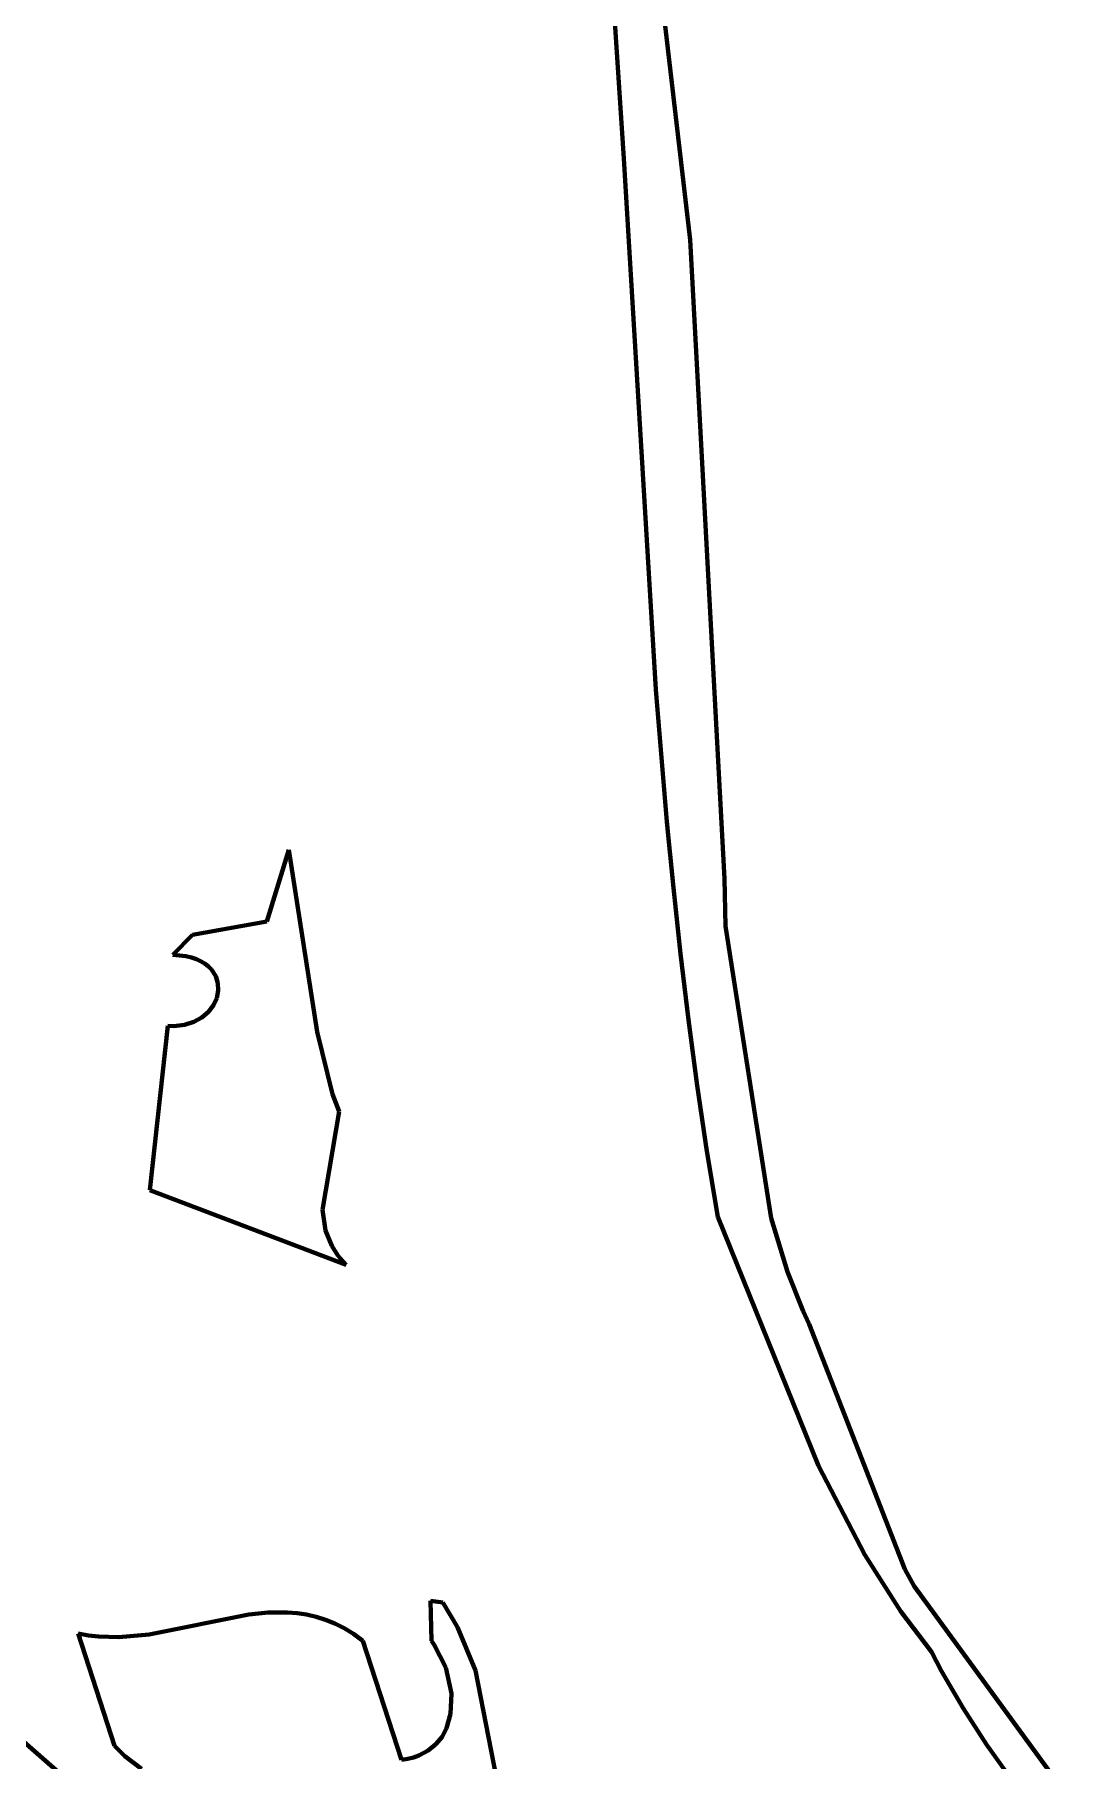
# Model space of a CAD drawing. Header units: millimetres. Extents: x 0 to 8.5, y 0 to 13.2.
# Drawn here: x 6.9 to 7.445, y 3.757 to 4.663 of the extents above; entities that cross this region are included whole.
import ezdxf

# ---------------------------------------------------------------- set-up
doc = ezdxf.new("R2010")
doc.units = ezdxf.units.MM
for name, color, linetype, lineweight in [('color#060606ff', 7, 'CONTINUOUS', 100), ('color#5c5c5cff', 7, 'CONTINUOUS', 100), ('color#ffffffff', 7, 'CONTINUOUS', 100)]:
    doc.layers.add(name, color=color, linetype=linetype, lineweight=lineweight)

msp = doc.modelspace()

# ---------------------------------------------------------------- linework, layer by layer
at = {"layer": 'color#060606ff'}
for p, q in [((7.02161, 4.19748), (7.03315, 4.23507)), ((7.03315, 4.23507), (7.04812, 4.1396)), ((6.98259, 4.19051), (7.02161, 4.19748)), ((6.97227, 4.17992), (6.98259, 4.19051)), ((6.97587, 4.17972), (6.97227, 4.17992)), ((6.97916, 4.17926), (6.97587, 4.17972)), ((6.98213, 4.17857), (6.97916, 4.17926)), ((6.98481, 4.17766), (6.98213, 4.17857)), ((6.98718, 4.17657), (6.98481, 4.17766)), ((6.98927, 4.1753), (6.98718, 4.17657)), ((6.99107, 4.17388), (6.98927, 4.1753)), ((6.99259, 4.17232), (6.99107, 4.17388)), ((6.99481, 4.16888), (6.99259, 4.17232)), ((6.99598, 4.16513), (6.99481, 4.16888)), ((6.99533, 4.15732), (6.99614, 4.16123)), ((6.99614, 4.16123), (6.99598, 4.16513)), ((6.9876, 4.14717), (6.99102, 4.15014)), ((6.99102, 4.15014), (6.99361, 4.15358)), ((6.99361, 4.15358), (6.99533, 4.15732)), ((6.96031, 4.05644), (6.96978, 4.14266)), ((6.96978, 4.14266), (6.97284, 4.14259)), ((6.97284, 4.14259), (6.97847, 4.14324)), ((6.97847, 4.14324), (6.9834, 4.14482)), ((6.9834, 4.14482), (6.9876, 4.14717)), ((7.04812, 4.1396), (7.05616, 4.10691)), ((7.05616, 4.10691), (7.05968, 4.09784)), ((7.05968, 4.09784), (7.05091, 4.04621)), ((7.06321, 4.01729), (6.96031, 4.05644)), ((7.05091, 4.04621), (7.05252, 4.03525)), ((7.05252, 4.03525), (7.0557, 4.02733)), ((7.0557, 4.02733), (7.05895, 4.02223)), ((7.05895, 4.02223), (7.06321, 4.01729)), ((6.95998, 3.82331), (7.01214, 3.83371)), ((7.01214, 3.83371), (7.02236, 3.83477)), ((7.02236, 3.83477), (7.03249, 3.83485)), ((7.03249, 3.83485), (7.03752, 3.83445)), ((7.03752, 3.83445), (7.04253, 3.83369)), ((7.04253, 3.83369), (7.04752, 3.83256)), ((7.04752, 3.83256), (7.05248, 3.83101)), ((7.10801, 3.81988), (7.1075, 3.84099)), ((7.1075, 3.84099), (7.11396, 3.84002)), ((7.11396, 3.84002), (7.12164, 3.82705)), ((6.94168, 3.76491), (6.92261, 3.82378)), ((6.92261, 3.82378), (6.92798, 3.82278)), ((6.94403, 3.82185), (6.95998, 3.82331)), ((7.05248, 3.83101), (7.05741, 3.82902)), ((7.05741, 3.82902), (7.06232, 3.82655)), ((7.06232, 3.82655), (7.06721, 3.82356)), ((7.06721, 3.82356), (7.07207, 3.82002)), ((7.12164, 3.82705), (7.13119, 3.80439)), ((6.92798, 3.82278), (6.93334, 3.82215)), ((6.93334, 3.82215), (6.94403, 3.82185)), ((7.07207, 3.82002), (7.09226, 3.75747)), ((7.10954, 3.81782), (7.10801, 3.81988)), ((7.11561, 3.80587), (7.10954, 3.81782)), ((7.11851, 3.79237), (7.11561, 3.80587)), ((7.13119, 3.80439), (7.15095, 3.70262)), ((7.11811, 3.7816), (7.11851, 3.79237)), ((7.11598, 3.77413), (7.11811, 3.7816)), ((6.88389, 3.77585), (6.9636, 3.7062)), ((7.11043, 3.76566), (7.11361, 3.76963)), ((7.11361, 3.76963), (7.11598, 3.77413)), ((6.94705, 3.75946), (6.94168, 3.76491)), ((7.09863, 3.75875), (7.10145, 3.75973)), ((7.10145, 3.75973), (7.10639, 3.76233)), ((7.10639, 3.76233), (7.11043, 3.76566)), ((6.95583, 3.75272), (6.94705, 3.75946)), ((7.09226, 3.75747), (7.09557, 3.75799)), ((7.09557, 3.75799), (7.09863, 3.75875))]:
    msp.add_line(p, q, dxfattribs=at)
at = {"layer": 'color#5c5c5cff'}
for p, q in [((7.19918, 4.93798), (7.24386, 4.55535)), ((7.20903, 4.59795), (7.20214, 4.70233)), ((7.22589, 4.3193), (7.20903, 4.59795)), ((7.24386, 4.55535), (7.26191, 4.21986)), ((7.23165, 4.24981), (7.22589, 4.3193)), ((7.23501, 4.21512), (7.23165, 4.24981)), ((7.23874, 4.18048), (7.23501, 4.21512)), ((7.26191, 4.21986), (7.26239, 4.19497)), ((7.26239, 4.19497), (7.28632, 4.04175)), ((7.24288, 4.14589), (7.23874, 4.18048)), ((7.24749, 4.11135), (7.24288, 4.14589)), ((7.25261, 4.07687), (7.24749, 4.11135)), ((7.25827, 4.04247), (7.25261, 4.07687)), ((7.31114, 3.91178), (7.25827, 4.04247)), ((7.28632, 4.04175), (7.29498, 4.01358)), ((7.29498, 4.01358), (7.30321, 3.99294)), ((7.30321, 3.99294), (7.30633, 3.98616)), ((7.30633, 3.98616), (7.35647, 3.8576)), ((7.33553, 3.86504), (7.31114, 3.91178)), ((7.35446, 3.83538), (7.33553, 3.86504)), ((7.35647, 3.8576), (7.36136, 3.84856)), ((7.36136, 3.84856), (7.44499, 3.73435)), ((7.3704, 3.81413), (7.35446, 3.83538)), ((7.37574, 3.8041), (7.3704, 3.81413)), ((7.38712, 3.78454), (7.37574, 3.8041)), ((7.39932, 3.76559), (7.38712, 3.78454)), ((7.41893, 3.73815), (7.39932, 3.76559))]:
    msp.add_line(p, q, dxfattribs=at)
at = {"layer": 'color#ffffffff'}
for p, q in [((7.24386, 4.55535), (7.19918, 4.93798)), ((7.20214, 4.70233), (7.20903, 4.59795)), ((7.20903, 4.59795), (7.22589, 4.3193)), ((7.26191, 4.21986), (7.24386, 4.55535)), ((7.22589, 4.3193), (7.23165, 4.24981)), ((7.23165, 4.24981), (7.23501, 4.21512)), ((7.03315, 4.23507), (7.02161, 4.19748)), ((7.04812, 4.1396), (7.03315, 4.23507)), ((7.23501, 4.21512), (7.23874, 4.18048)), ((7.26239, 4.19497), (7.26191, 4.21986)), ((7.02161, 4.19748), (6.98259, 4.19051)), ((7.28632, 4.04175), (7.26239, 4.19497)), ((6.98259, 4.19051), (6.97227, 4.17992)), ((6.97227, 4.17992), (6.97587, 4.17972)), ((6.97587, 4.17972), (6.97916, 4.17926)), ((6.97916, 4.17926), (6.98213, 4.17857)), ((6.98213, 4.17857), (6.98481, 4.17766)), ((6.98481, 4.17766), (6.98718, 4.17657)), ((6.98718, 4.17657), (6.98927, 4.1753)), ((7.23874, 4.18048), (7.24288, 4.14589)), ((6.98927, 4.1753), (6.99107, 4.17388)), ((6.99107, 4.17388), (6.99259, 4.17232)), ((6.99259, 4.17232), (6.99481, 4.16888)), ((6.99481, 4.16888), (6.99598, 4.16513)), ((6.99614, 4.16123), (6.99533, 4.15732)), ((6.99598, 4.16513), (6.99614, 4.16123)), ((6.99102, 4.15014), (6.9876, 4.14717)), ((6.99361, 4.15358), (6.99102, 4.15014)), ((6.99533, 4.15732), (6.99361, 4.15358)), ((6.96978, 4.14266), (6.96031, 4.05644)), ((6.97284, 4.14259), (6.96978, 4.14266)), ((6.97847, 4.14324), (6.97284, 4.14259)), ((6.9834, 4.14482), (6.97847, 4.14324)), ((6.9876, 4.14717), (6.9834, 4.14482)), ((7.24288, 4.14589), (7.24749, 4.11135)), ((7.05616, 4.10691), (7.04812, 4.1396)), ((7.05968, 4.09784), (7.05616, 4.10691)), ((7.24749, 4.11135), (7.25261, 4.07687)), ((7.05091, 4.04621), (7.05968, 4.09784)), ((7.25261, 4.07687), (7.25827, 4.04247)), ((6.96031, 4.05644), (7.06321, 4.01729)), ((7.05252, 4.03525), (7.05091, 4.04621)), ((7.25827, 4.04247), (7.31114, 3.91178)), ((7.29498, 4.01358), (7.28632, 4.04175)), ((7.0557, 4.02733), (7.05252, 4.03525)), ((7.05895, 4.02223), (7.0557, 4.02733)), ((7.06321, 4.01729), (7.05895, 4.02223)), ((7.30321, 3.99294), (7.29498, 4.01358)), ((7.30633, 3.98616), (7.30321, 3.99294)), ((7.35647, 3.8576), (7.30633, 3.98616)), ((7.31114, 3.91178), (7.33553, 3.86504)), ((7.33553, 3.86504), (7.35446, 3.83538)), ((7.36136, 3.84856), (7.35647, 3.8576)), ((7.44499, 3.73435), (7.36136, 3.84856)), ((7.01214, 3.83371), (6.95998, 3.82331)), ((7.02236, 3.83477), (7.01214, 3.83371)), ((7.03249, 3.83485), (7.02236, 3.83477)), ((7.03752, 3.83445), (7.03249, 3.83485)), ((7.04253, 3.83369), (7.03752, 3.83445)), ((7.04752, 3.83256), (7.04253, 3.83369)), ((7.05248, 3.83101), (7.04752, 3.83256)), ((7.11396, 3.84002), (7.1075, 3.84099)), ((7.1075, 3.84099), (7.10801, 3.81988)), ((7.12164, 3.82705), (7.11396, 3.84002)), ((7.35446, 3.83538), (7.3704, 3.81413)), ((6.92798, 3.82278), (6.92261, 3.82378)), ((6.92261, 3.82378), (6.94168, 3.76491)), ((6.95998, 3.82331), (6.94403, 3.82185)), ((7.05741, 3.82902), (7.05248, 3.83101)), ((7.06232, 3.82655), (7.05741, 3.82902)), ((7.06721, 3.82356), (7.06232, 3.82655)), ((7.07207, 3.82002), (7.06721, 3.82356)), ((7.13119, 3.80439), (7.12164, 3.82705)), ((6.93334, 3.82215), (6.92798, 3.82278)), ((6.94403, 3.82185), (6.93334, 3.82215)), ((7.09226, 3.75747), (7.07207, 3.82002)), ((7.10801, 3.81988), (7.10954, 3.81782)), ((7.10954, 3.81782), (7.11561, 3.80587)), ((7.3704, 3.81413), (7.37574, 3.8041)), ((7.11561, 3.80587), (7.11851, 3.79237)), ((7.15095, 3.70262), (7.13119, 3.80439)), ((7.37574, 3.8041), (7.38712, 3.78454)), ((7.11851, 3.79237), (7.11811, 3.7816)), ((7.11811, 3.7816), (7.11598, 3.77413)), ((7.38712, 3.78454), (7.39932, 3.76559)), ((6.9636, 3.7062), (6.88389, 3.77585)), ((7.11361, 3.76963), (7.11043, 3.76566)), ((7.11598, 3.77413), (7.11361, 3.76963)), ((6.94168, 3.76491), (6.94705, 3.75946)), ((7.10145, 3.75973), (7.09863, 3.75875)), ((7.10639, 3.76233), (7.10145, 3.75973)), ((7.11043, 3.76566), (7.10639, 3.76233)), ((7.39932, 3.76559), (7.41893, 3.73815)), ((6.94705, 3.75946), (6.95583, 3.75272)), ((7.09557, 3.75799), (7.09226, 3.75747)), ((7.09863, 3.75875), (7.09557, 3.75799))]:
    msp.add_line(p, q, dxfattribs=at)

doc.saveas('drawing.dxf')
